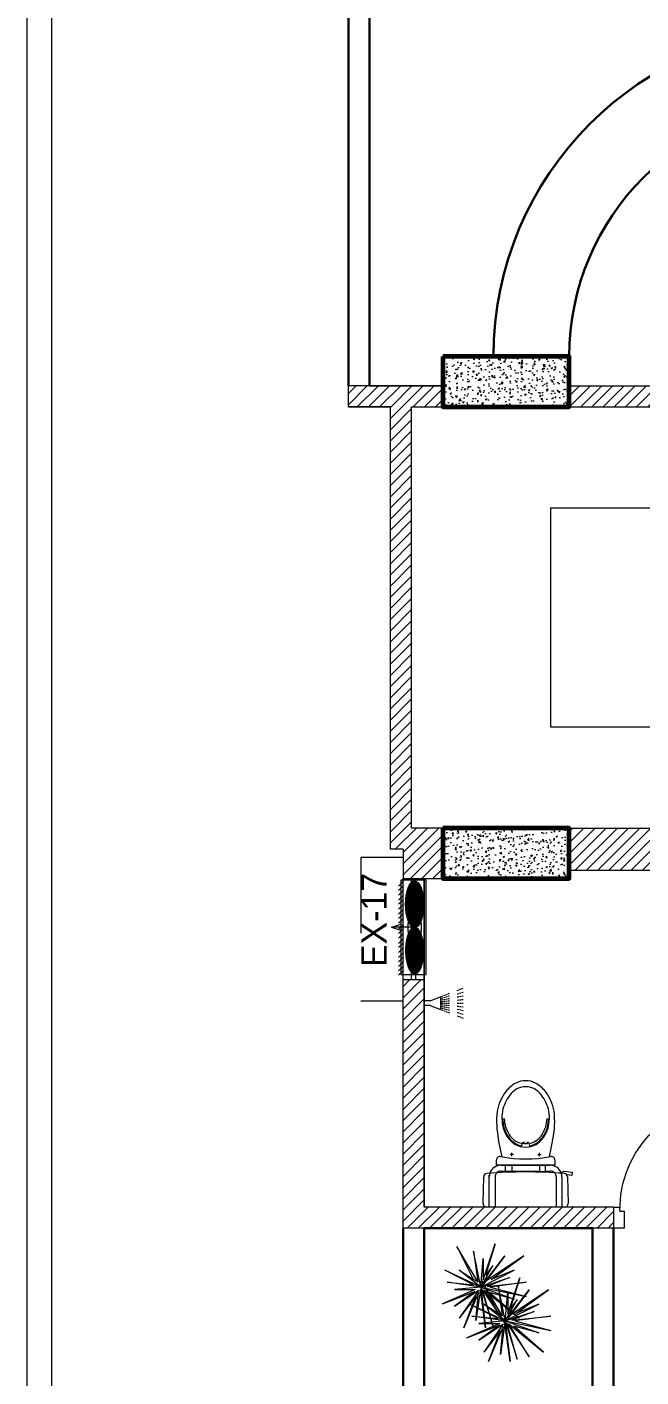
# Model space of a CAD drawing. Header units: inches. Extents: x 109699 to 44449955, y -10987 to 15824140.
# Drawn here: x 203469.2 to 203614.9, y -3886.4 to -3565.8 of the extents above; entities that cross this region are included whole.
import ezdxf

# ---------------------------------------------------------------- set-up
doc = ezdxf.new("R2010")
doc.units = ezdxf.units.IN
doc.header["$LTSCALE"] = 5
doc.header["$MEASUREMENT"] = 0
doc.linetypes.add('ACAD_ISO03W100', pattern=[30, 12, -18])
doc.layers.get('0').update_dxf_attribs({"color": 123})
for name, color, linetype, lineweight in [('@NORMAL', 7, 'Continuous', 5), ('cloumn', 253, 'Continuous', 60), ('dotted', 8, 'ACAD_ISO03W100', 5), ('E-EX-Exhaust-Fan', 190, 'Continuous', 13), ('fixture', 255, 'Continuous', 0), ('H', 252, 'Continuous', 9), ('ha', 252, 'Continuous', 5), ('HATCH2', 253, 'Continuous', 15), ('Plant', 94, 'Continuous', 0), ('WALL-1', 8, 'Continuous', 9), ('win_glass', 150, 'Continuous', 9)]:
    doc.layers.add(name, color=color, linetype=linetype, lineweight=lineweight)
doc.styles.get("Standard").update_dxf_attribs({"font": 'times.ttf'})
pattern_1 = [(44.99999999999996, (184871.8424924264, 2531207.580073954), (-1.325825214724776, 1.325825214724777), [])]

# ---------------------------------------------------------------- blocks, each defined once
blk = doc.blocks.new('zxczxczxcz')
at = {"layer": '@NORMAL'}
for points in [[(177327.5446916085, -15450.10043627545), (175295.1813820154, -15450.10043627545), (175295.1813820154, -14276.83252409846), (177327.5446916085, -14276.83252409846)], [(177319.9075666944, -15442.46331136129), (175302.8185069296, -15442.46331136129), (175302.8185069296, -14284.46964901264), (177319.9075666944, -14284.46964901264)]]:
    blk.add_lwpolyline(points, close=True, dxfattribs=at)
blk = doc.blocks.new('bgtrfv')
at = {"layer": 'fixture'}
for p, q in [((21441.97229669015, -26164.40491112152), (21441.97229669015, -26138.40491112152)), ((21442.86003956014, -26164.40491112152), (21442.86003956014, -26138.40491112152)), ((21440.36849646348, -26163.54399991067), (21441.86849646348, -26163.54399991067)), ((21441.86849646348, -26163.54399991067), (21441.86849646348, -26164.54399991067)), ((21470.37322828309, -26163.54399991058), (21468.86849646354, -26163.54399991058)), ((21468.86849646354, -26164.54399991055), (21468.86849646354, -26163.54399991058)), ((21441.86849646348, -26164.54399991067), (21442.86849646348, -26164.54399991067)), ((21442.86003956014, -26164.40491112152), (21441.97229669015, -26164.40491112152)), ((21442.86849646348, -26164.54399991067), (21442.86849646348, -26168.54399991067)), ((21467.86849646354, -26164.54399991055), (21467.86849646354, -26168.54399991055)), ((21468.86849646354, -26164.54399991055), (21467.86849646354, -26164.54399991055)), ((21442.86849646348, -26168.54399991067), (21440.36849646348, -26168.54399991058)), ((21467.86849646354, -26168.54399991055), (21470.36849646351, -26168.54399991055))]:
    blk.add_line(p, q, dxfattribs=at)
blk.add_arc((21443.20467689397, -26164.04399991055), 25.66868977762097, 358.8838658305763, 92.75188722137418, dxfattribs=at)
blk = doc.blocks.new('TREEN')
at = {"color": 250, "linetype": 'ByBlock'}
for p, q in [((-87.0305480284411, 120.5038357316877), (-360.555127546399, 499.2301766027063)), ((-7.924288517503273, 75.28074091628109), (-55.47001962252291, 526.9651864139677)), ((0, 0), (110.9400392450458, 526.9651864139677)), ((0, 0), (-194.1450686788302, 388.2901373576604)), ((0, 0), (-110.9400392450458, 332.8201177351375)), ((0, 0), (138.6750490563073, 388.2901373576604)), ((34.66876226407687, 42.66924586347922), (360.555127546399, 443.7601569801833)), ((-83.20502943378436, 27.73500981126146), (-499.2301766027063, 166.4100588675688)), ((0, 0), (-360.555127546399, 277.3500981126146)), ((31.20188603766917, 20.80125735844611), (416.0251471689219, 277.3500981126146)), ((0, 0), (-416.0251471689219, -83.20502943378438)), ((0, 0), (-332.8201177351375, 27.73500981126146)), ((0, 0), (-249.6150883013531, 138.6750490563073)), ((0, 0), (-194.1450686788302, -416.0251471689219)), ((0, 0), (-194.1450686788302, -249.6150883013531)), ((0, 0), (-55.47001962252291, -388.2901373576604)), ((0, 0), (443.7601569801833, 138.6750490563073)), ((0, 0), (471.4951667914447, 55.47001962252291)), ((0, 0), (27.73500981126146, -305.085107923876)), ((-60.30752133378945, -35.47501254928791), (-471.4951667914447, -277.3500981126146)), ((26.77863016259727, -3.825518594656753), (388.2901373576604, -55.47001962252291)), ((27.73500981126145, -63.39430814002617), (194.1450686788302, -443.7601569801833)), ((34.33858357584747, -23.77286555250978), (360.555127546399, -249.6150883013531)), ((49.80981353859192, -68.48849361556388), (221.8800784900916, -305.085107923876)), ((62.86602223885925, -25.88600915717734), (471.4951667914447, -194.1450686788302))]:
    blk.add_line(p, q, dxfattribs=at)
at = {"color": 0, "linetype": 'ByBlock'}
for p, q in [((-360.555127546399, 499.2301766027063), (-64.71502289294332, 55.47001962252286)), ((-55.47001962252291, 526.9651864139677), (0, 110.9400392450458)), ((0, 110.9400392450458), (110.9400392450458, 526.9651864139677)), ((-194.1450686788302, 388.2901373576604), (-87.03054802844112, 120.5038357316877)), ((-110.9400392450458, 332.8201177351375), (-7.924288517503273, 75.28074091628109)), ((360.555127546399, 443.7601569801833), (61.34948972935467, 98.26039207949546)), ((138.6750490563073, 388.2901373576604), (61.34948972935467, 98.26039207949546)), ((-499.2301766027063, 166.4100588675688), (-138.6750490563073, 55.47001962252291)), ((-360.555127546399, 277.3500981126146), (-64.71502289294332, 55.47001962252286)), ((416.0251471689219, 277.3500981126146), (34.6687622640768, 42.66924586347914)), ((-332.8201177351375, 27.73500981126146), (-83.20502943378438, 27.73500981126146)), ((-249.6150883013531, 138.6750490563073), (-138.6750490563073, 55.47001962252291)), ((-64.71502289294332, 55.47001962252286), (-27.73500981126146, 27.73500981126146)), ((-64.71502289294331, 55.47001962252286), (-27.73500981126145, 27.73500981126146)), ((471.4951667914447, 55.47001962252291), (26.77863016259725, -3.82551859465675)), ((443.7601569801833, 138.6750490563073), (31.20188603766914, 20.8012573584461)), ((-471.4951667914447, -277.3500981126146), (-93.29048754697035, -88.24775849037736)), ((-416.0251471689219, -83.20502943378438), (-60.30752133378944, -35.4750125492879)), ((-27.73500981126146, -83.20502943378438), (-194.1450686788302, -416.0251471689219)), ((-194.1450686788302, -249.6150883013531), (-93.29048754697034, -88.24775849037735)), ((-93.29048754697034, -88.24775849037735), (-60.30752133378944, -35.4750125492879)), ((-93.29048754697033, -88.24775849037734), (-60.30752133378943, -35.4750125492879)), ((-55.47001962252291, -388.2901373576604), (-27.73500981126146, -83.20502943378438)), ((27.73500981126146, -305.085107923876), (27.73500981126145, -63.39430814002618)), ((221.8800784900916, -305.085107923876), (34.33858357584753, -23.77286555250982)), ((194.1450686788302, -443.7601569801833), (49.80981353859199, -68.48849361556401)), ((388.2901373576604, -55.47001962252291), (62.86602223885929, -25.88600915717735)), ((471.4951667914447, -194.1450686788302), (110.9400392450458, -55.47001962252291)), ((110.9400392450458, -55.47001962252291), (360.555127546399, -249.6150883013531))]:
    blk.add_line(p, q, dxfattribs=at)
blk = doc.blocks.new('bhgy')
at = {"layer": 'fixture'}
for p, q in [((143575.2772015615, 368.1126747355272), (143574.8957682036, 368.2586983371991)), ((143575.2772015615, 368.1126747355272), (143574.9022015615, 368.2562354637309)), ((143575.2772015615, 367.2064695406123), (143574.9022015615, 367.3118651087395)), ((143575.2772015615, 366.3458920605888), (143574.9022015615, 366.4150440963974)), ((143575.2772015615, 365.513992717734), (143574.9022015615, 365.5481090113869)), ((143575.8127015615, 367.9076700157136), (143575.4377015615, 368.0512307438592)), ((143575.8127015615, 367.9076700157136), (143575.4377015615, 368.0512307438592)), ((143575.8127015615, 367.0559646693407), (143575.4377015615, 367.161360237468)), ((143575.8127015615, 366.2471429534605), (143575.4377015615, 366.3162949892401)), ((143575.8127015615, 365.4652746504696), (143575.4377015615, 365.4993909440934)), ((143576.3482015615, 367.7026652958418), (143575.9732015615, 367.8462260240456)), ((143576.3482015615, 367.7026652958418), (143575.9732015615, 367.8462260240456)), ((143576.3482015615, 366.9054597980401), (143575.9732015615, 367.0108553661673)), ((143576.3482015615, 366.1483938463032), (143575.9732015615, 366.2175458821118)), ((143576.3482015615, 365.416556583147), (143575.9732015615, 365.4506728767708)), ((143578.4902015615, 366.8826464164711), (143578.1152015615, 367.0262071446457)), ((143578.4902015615, 366.8826464164711), (143578.1152015615, 367.0262071446457)), ((143578.4902015615, 366.3034403129247), (143578.1152015615, 366.408835881052)), ((143578.4902015615, 365.7533974177902), (143578.1152015615, 365.8225494535989)), ((143579.0257015615, 366.6776416966284), (143578.6507015615, 366.821202424803)), ((143579.0257015615, 366.6776416966284), (143578.6507015615, 366.821202424803)), ((143579.0257015615, 366.1529354416241), (143578.6507015615, 366.2583310097514)), ((143579.0257015615, 365.654648310662), (143578.6507015615, 365.7238003464706)), ((143579.5612015615, 366.4726369767857), (143579.1862015615, 366.6161977049603)), ((143579.5612015615, 366.4726369767857), (143579.1862015615, 366.6161977049603)), ((143579.5612015615, 366.0024305703816), (143579.1862015615, 366.1078261385089)), ((143579.5612015615, 365.5558992035337), (143579.1862015615, 365.6250512393424)), ((143580.0967015615, 366.2676322569139), (143579.7217015615, 366.4111929851176)), ((143580.0967015615, 366.2676322569139), (143579.7217015615, 366.4111929851176)), ((143580.0967015615, 365.851925699081), (143579.7217015615, 365.9573212672083)), ((143580.0967015615, 365.4571500964055), (143579.7217015615, 365.5263021322141)), ((143582.7198980097, 365.2664250417263), (143580.2842015615, 366.2039250417263)), ((143580.2842015615, 366.2039250417263), (143580.2842015615, 363.2039250417263)), ((143582.7119899517, 365.2664250417263), (143580.2842015615, 366.1958518928266)), ((143582.7119899517, 365.2664250417263), (143580.2842015615, 366.1958518928266)), ((143575.2772015615, 364.6958867461478), (143574.9022015615, 364.6955482104211)), ((143575.2772015615, 363.8776450359553), (143574.9022015615, 363.8428459541872)), ((143575.2772015615, 363.0453291913261), (143574.9022015615, 362.9754768262617)), ((143575.8127015615, 364.6963701751781), (143575.4377015615, 364.6960316394513)), ((143575.8127015615, 363.9273381247301), (143575.4377015615, 363.892539042962)), ((143575.8127015615, 363.1450783686421), (143575.4377015615, 363.0752260035777)), ((143575.8127015615, 362.3355738449725), (143575.4377015615, 362.2294473507616)), ((143576.3482015615, 364.6968536041793), (143575.9732015615, 364.6965150684525)), ((143576.3482015615, 363.9770312135049), (143575.9732015615, 363.9422321317077)), ((143576.3482015615, 363.2448275459872), (143575.9732015615, 363.1749751808936)), ((143576.3482015615, 362.4871224787028), (143575.9732015615, 362.3809959844918)), ((143578.4902015615, 365.2216843139729), (143578.1152015615, 365.2558006075967)), ((143578.4902015615, 364.6987873203004), (143578.1152015615, 364.6984487845737)), ((143578.4902015615, 364.1758035685168), (143578.1152015615, 364.1410044867487)), ((143578.4902015615, 363.643824255251), (143578.1152015615, 363.5739718901866)), ((143578.4902015615, 363.0933170135656), (143578.1152015615, 362.9871905193838)), ((143578.4902015615, 362.5134141197602), (143578.1152015615, 362.3690765524632)), ((143579.0257015615, 365.1729662466794), (143578.6507015615, 365.2070825403032)), ((143579.0257015615, 364.6992707493016), (143578.6507015615, 364.6989322135748)), ((143579.0257015615, 364.2254966572916), (143578.6507015615, 364.1906975755235)), ((143579.0257015615, 363.743573432567), (143578.6507015615, 363.6737210675026)), ((143579.0257015615, 363.2448656472668), (143578.6507015615, 363.138739153085)), ((143579.0257015615, 362.7195281658612), (143578.6507015615, 362.5751905985642)), ((143579.5612015615, 365.1242481793859), (143579.1862015615, 365.1583644730097)), ((143579.5612015615, 364.6997541783319), (143579.1862015615, 364.6994156426051)), ((143579.5612015615, 364.2751897460373), (143579.1862015615, 364.2403906642692)), ((143579.5612015615, 363.843322609883), (143579.1862015615, 363.7734702448186)), ((143579.5612015615, 363.3964142809971), (143579.1862015615, 363.2902877868153)), ((143579.5612015615, 362.9256422119913), (143579.1862015615, 362.7813046446943)), ((143580.0967015615, 365.0755301120923), (143579.7217015615, 365.1096464057161)), ((143580.0967015615, 364.7002376073331), (143579.7217015615, 364.6998990716063)), ((143580.0967015615, 364.3248828348121), (143579.7217015615, 364.290083753044)), ((143580.0967015615, 363.943071787199), (143579.7217015615, 363.8732194221345)), ((143580.0967015615, 363.5479629147273), (143579.7217015615, 363.4418364205164)), ((143580.0967015615, 363.1317562580632), (143579.7217015615, 362.9874186907662)), ((143582.7198980097, 364.1414250417263), (143580.2842015615, 363.2039250417263)), ((143582.7119899517, 365.2664250417263), (143584.1813158786, 365.2664250417263)), ((143582.7198980097, 364.1414250417263), (143584.1813158786, 364.1414250417263)), ((143575.2772015615, 362.1840252112713), (143574.9022015615, 362.0778987170604)), ((143575.2772015615, 361.2767298431543), (143574.9022015615, 361.1323922758572)), ((143575.8127015615, 361.4828438892844), (143575.4377015615, 361.3385063219873)), ((143576.3482015615, 361.6889579353854), (143575.9732015615, 361.5446203680883))]:
    blk.add_line(p, q, dxfattribs=at)
blk = doc.blocks.new('nhjkkl')
at = {"layer": 'fixture'}
for p, q in [((143550.2312347457, 413.9730671772784), (143568.8430790594, 413.9730671772793)), ((143550.9065610597, 406.8304476761043), (143550.9065610476, 413.9730520486739)), ((143552.2954045853, 406.8304476553101), (143552.295404572, 413.9730369089164)), ((143566.7790000358, 406.8304174008415), (143566.7790000629, 413.9730217734107)), ((143568.1677981537, 413.9730520292499), (143568.1677527493, 408.0151220831901)), ((143549.5901182657, 406.7664480220853), (143549.4378542114, 413.1605533693012)), ((143569.6365050042, 413.160553386321), (143569.4842561156, 406.7664480432288)), ((143568.1677527493, 408.0151220831901), (143568.1677981597, 406.4336438885)), ((143548.4963421248, 405.7263631810149), (143548.607251598, 406.5122054251713)), ((143550.3819850576, 405.4614186200849), (143548.4963421248, 405.7263631810149)), ((143548.607251598, 406.5122054251713), (143549.7157409937, 406.3564144534005)), ((143551.5813878428, 405.9018777620411), (143550.3819850576, 405.4614186200849)), ((143552.6374877589, 404.0528211924245), (143566.4367957518, 404.0528211854942)), ((143552.6374877788, 402.7586299086117), (143552.6374877589, 404.0528211924245)), ((143554.79288887, 405.4416192904139), (143553.6842026946, 405.441619307019)), ((143565.3901262723, 404.052821200891), (143553.6842329504, 404.0527757819953)), ((143556.26127781, 405.5678778112876), (143554.7929191489, 405.5678777931987)), ((143554.7929191489, 405.5678777931987), (143554.7929191657, 404.0528211996536)), ((143554.7929191657, 404.0528211996536), (143556.261277828, 404.0528211778994)), ((143562.8130511395, 405.4416192901674), (143556.2612324133, 405.4415738736677)), ((143556.261277828, 404.0528211778994), (143556.26127781, 405.5678778112876)), ((143562.8130813948, 404.0528211994076), (143562.8130814172, 405.5678777923752)), ((143562.8130814172, 405.5678777923752), (143564.2813946441, 405.5678778099075)), ((143564.2813946615, 404.0528211776734), (143562.8130813948, 404.0528211994076)), ((143565.3901262533, 405.4416192910601), (143564.2813644056, 405.4416193076988)), ((143564.2813946441, 405.5678778099075), (143564.2813946615, 404.0528211776734)), ((143566.4367957518, 404.0528211854942), (143566.4367957728, 402.7586601782943)), ((143568.1677981597, 406.4336438885), (143568.1677981659, 406.8304930909451)), ((143553.1271576377, 398.0362349681834), (143553.9518113588, 402.0500473916766)), ((143556.6404317734, 401.4735209071393), (143555.8468090396, 401.4735208790955)), ((143556.2436128532, 401.8703246815119), (143556.2436128408, 401.076701986922)), ((143562.4338063848, 401.4735208998579), (143563.2274290794, 401.4735208880586)), ((143562.8306252776, 401.870324702267), (143562.8306253056, 401.0767019672573)), ((143565.1223207889, 402.0500776611082), (143565.9471258924, 398.0362349753721)), ((143559.3387398673, 398.4577576346321), (143558.9106931205, 398.6640308240756)), ((143560.1635449936, 398.6640308047001), (143559.7355133987, 398.4577576290383))]:
    blk.add_line(p, q, dxfattribs=at)
for centre, radius, start, end in [((143550.2312440123, 413.179452317064), 0.7936148602690781, 90.00066901502818, 181.3645564982883), ((143568.8430925063, 413.179430154478), 0.7936370229151675, 358.63708330143, 90.00097078565905), ((143550.3835517447, 406.7852967886536), 0.7936573326114393, 181.3608597506466, 265.4936567333053), ((143559.3313820936, 520.4146619905953), 114.7747799088793, 265.4974651529274, 270.1027383364831), ((143553.6835439005, 406.8302100781168), 2.776982850894335, 179.9950977868233, 198.7247616892986), ((143553.6641671368, 406.8219761162256), 2.755988833818937, 198.6919603846717, 203.1962037287053), ((143553.6842451597, 406.830626965949), 2.777851183980603, 203.1970942653883, 269.9997481717924), ((143553.6840397306, 406.830291598628), 1.388635154058973, 179.9935610234081, 226.0579730208608), ((143553.6842363313, 406.8306462703642), 1.389026963752532, 226.0622858634653, 269.9986125244432), ((143559.7429846886, 520.4144736201536), 114.7745915251009, 269.8972652920607, 274.5025384751385), ((143565.3900826332, 406.8305070130612), 2.777685812513137, 270.0009001508976, 341.2746753299377), ((143565.3900696894, 406.8304403121767), 1.388821022269026, 270.0023335401336, 318.9044295561592), ((143565.3903243654, 406.8303071959601), 1.388675674785373, 313.9401349780949, 0.004546975725653977), ((143565.3906436726, 406.8305070680519), 2.777154493287228, 341.2709583579591, 359.9997116367785), ((143568.6908150557, 406.7853051890736), 0.7936651105025501, 274.5057515234096, 358.6385485059807), ((143553.4310986414, 402.7586261222484), 0.7936108626023987, 179.9997266385257, 281.154795170795), ((143559.5371957675, 371.7938538244518), 30.76746556976699, 78.84496378673161, 101.1553274581742), ((143565.6431621761, 402.758675070728), 0.7936335968594284, 258.8438563195717, 359.9989248519769), ((143572.2223725796, 393.6842009728691), 19.58487767572048, 167.1608948101009, 187.3028875654185), ((143560.6030199971, 393.4904633605145), 6.619506932955108, 122.1868749793399, 164.6422486899968), ((143559.691574243, 394.4271028772321), 5.141188323198548, 104.2497094621876, 150.61330759848), ((143559.4569603147, 394.4903639536053), 4.443393787718942, 101.8529499143643, 150.0038868718224), ((143559.5371492295, 394.6434052969737), 5.084142630955329, 90.00008428513468, 118.9405262423073), ((143558.3670353377, 399.1001076362847), 0.3155730422259372, 304.1716716939285, 79.21640439466078), ((143558.9034807952, 398.7448373456175), 0.08112774840026897, 120.2938259573558, 275.1003766384382), ((143559.5371535633, 395.9875161606467), 2.906734715241127, 90.00023231647822, 103.4195897572691), ((143559.5371191747, 394.6434638445119), 5.0840840834616, 61.05930362467164, 89.999745580456), ((143559.5371073564, 395.9877092781937), 2.906541597874001, 76.57996402864104, 89.99932147006473), ((143560.1707573169, 398.7448373461996), 0.08112776809779704, 264.8996260535975, 59.706176732827), ((143560.7072330775, 399.1001138847403), 0.3155697011984737, 100.7865058950931, 235.831238595057), ((143559.6173005208, 394.4904147853488), 4.443348715976101, 29.99569182148486, 78.14662877954265), ((143559.3826715294, 394.427120612819), 5.141172952833982, 29.38656240975397, 75.7501605465209), ((143558.4712257037, 393.4904828698247), 6.619494466593977, 15.35760583437553, 57.81297954471867), ((143546.851903473, 393.6842435729975), 19.58487550162758, 352.6969860827403, 12.83897883790706), ((143563.4260475728, 392.801147338552), 9.524650229934462, 165.1413266773221, 192.8659346269845), ((143561.8666311087, 392.9471293959111), 7.765781522712604, 148.9734116776313, 180.0370825543271), ((143561.9397062611, 392.7187179168407), 7.485059714963107, 147.7595450529205, 178.2898013246998), ((143557.1345394465, 392.7186902103006), 7.485068091722362, 1.71040899528419, 32.24066526655368), ((143557.2076145146, 392.9471021420416), 7.765789141801811, 359.9631185417419, 31.02678941811098), ((143555.6481905647, 392.8011472918486), 9.524650235689958, 347.1340656589409, 14.85867360866212), ((143563.0484980828, 392.9327481596404), 10.39841761455111, 189.6220183945854, 217.9117471889267), ((143556.0257778566, 392.9327181524561), 10.39840516526215, 322.0884090897869, 350.378137884462), ((143563.9317907136, 393.5092300994431), 10.19175081845734, 196.1153299050868, 219.5232582581568), ((143555.1424550462, 393.5091935918356), 10.19173337833671, 320.4769270377624, 343.8848553902324), ((143561.7342255453, 392.2455549454055), 8.94320625309545, 219.6122136137997, 239.3816435217801), ((143559.5040281406, 389.9617490593175), 4.519470302409078, 220.5550458037677, 270.4192277752593), ((143559.5701948642, 389.961814163333), 4.519535626071895, 269.580394858351, 319.4445768290443), ((143557.3400579794, 392.2455549029521), 8.94320622922971, 300.6183568637677, 320.3877867722666), ((143559.4418071491, 388.7049738406661), 4.731726761745959, 241.4348748081609, 271.1544712317944), ((143559.6324764107, 388.7049738002104), 4.731726720728004, 268.8455291001113, 298.565125525756)]:
    blk.add_arc(centre, radius, start, end, dxfattribs=at)
blk = doc.blocks.new('A$C1C755710')
at = {"linetype": 'ByBlock', "ltscale": 0.5}
h = blk.add_hatch(dxfattribs=at)
h.set_pattern_fill('ANSI31', color=256)
h.set_pattern_definition([(45, (0, 0), (-0.08838834764831843, 0.08838834764831845), [])])
edge = h.paths.add_edge_path()
edge.add_ellipse((199.1649073579174, 94.51384083836456), major_axis=(191.0280833619181, 3.971377967073551e-11), ratio=0.3951307893636453, start_angle=-2.146606530950382e-05, end_angle=6.29936271653392)
edge.add_ellipse((199.1649073579174, 94.51384083836456), major_axis=(191.0280833619181, 3.971377967073551e-11), ratio=0.3951307893636453, start_angle=6.29936271653392, end_angle=41.72868663856591)
edge.add_ellipse((199.1649073579174, 94.51384083836456), major_axis=(191.0280833619181, 3.971377967073551e-11), ratio=0.3951307893636453, start_angle=41.72868663856591, end_angle=359.9999785339347)
edge = h.paths.add_edge_path()
edge.add_ellipse((581.2210740817536, 94.51384083836456), major_axis=(-191.0280833619181, 3.971377967073551e-11), ratio=0.3951307893636453, start_angle=2.146606529957221e-05, end_angle=318.2713133614341)
edge.add_ellipse((581.2210740817536, 94.51384083836456), major_axis=(-191.0280833619181, 3.971377967073551e-11), ratio=0.3951307893636453, start_angle=318.2713133614341, end_angle=360.0000214660653)
at = {"ltscale": 2}
for p, q in [((9.237156729897833, 188.2013995007728), (49.73115919703559, 228.6954019679106)), ((44.42906965014117, 188.2013995007728), (84.92307211727893, 228.6954019679106)), ((83.87120178474288, 188.2013995007728), (124.3652042518806, 228.6954019679106)), ((124.5506794197281, 188.2013995007728), (165.0446818868659, 228.6954019679106)), ((159.7425923399715, 188.2013995007728), (200.2365948071092, 228.6954019679106)), ((199.1847244745732, 188.2013995007728), (239.6787269417109, 228.6954019679106)), ((241.5598876592558, 188.2013995007728), (282.0538901263935, 228.6954019679106)), ((276.7518005794991, 188.2013995007728), (317.2458030466369, 228.6954019679106)), ((316.1939327141008, 188.2013995007728), (356.6879351812386, 228.6954019679106)), ((389.0395967610093, 285.5447172545246), (364.2144678700133, 207.9370213896327)), ((365.3524135401385, 188.2013995007728), (405.8464160072763, 228.6954019679106)), ((389.0395967610093, 102.7958703805634), (389.0395967610093, 285.5447172545246)), ((389.0395967610093, 285.5447172545246), (413.8647256520053, 207.9370213896327)), ((400.5443264603819, 188.2013995007728), (441.0383289275196, 228.6954019679106)), ((439.9864585949836, 188.2013995007728), (480.4804610621213, 228.6954019679106)), ((481.5137070744968, 188.2013995007728), (522.0077095416345, 228.6954019679106)), ((516.7056199947401, 188.2013995007728), (557.1996224618779, 228.6954019679106)), ((556.1477521293418, 188.2013995007728), (596.6417545964796, 228.6954019679106)), ((597.6751444695255, 188.2013995007728), (638.1691469366633, 228.6954019679106)), ((632.8670573897689, 188.2013995007728), (673.3610598569066, 228.6954019679106)), ((672.3091895243706, 188.2013995007728), (712.8031919915084, 228.6954019679106)), ((708.7490936335089, 188.2013995007728), (749.2430961006467, 228.6954019679106)), ((743.9410065537522, 188.2013995007728), (784.43500902089, 228.6954019679106))]:
    blk.add_line(p, q, dxfattribs=at)
blk.add_lwpolyline([(-2.91038304567337e-11, 207.9370213896327), (777.604823705391, 207.9370213896327), (777.604823705391, -2.91038304567337e-11), (-2.91038304567337e-11, -2.91038304567337e-11)], close=True, dxfattribs=at)
for centre, start, end in [((390.1929907198355, -134.2364891821926), 80.14559333652657, 99.85440666347343), ((390.1929907198355, 323.2641150363197), 260.1455933365266, 279.8544066634735)]:
    blk.add_arc(centre, 283.1687490877094, start, end, dxfattribs=at)
at = {"extrusion": (0, 0, -1)}
blk.add_ellipse((199.1649073579174, 94.51384083836456), major_axis=(191.0280833619181, 3.971377967073551e-11), ratio=0.3951307893636453, dxfattribs=at)
blk.add_ellipse((581.2210740817536, 94.51384083836456), major_axis=(-191.0280833619181, 3.971377967073551e-11), ratio=0.3951307893636453)

msp = doc.modelspace()

# ---------------------------------------------------------------- hatches: boundary and pattern name
at = {"layer": 'ha'}
h = msp.add_hatch(dxfattribs=at)
h.set_pattern_fill('AR-CONC', color=256, scale=0.5, angle=-2.544443745170813e-14)
h.set_pattern_definition([(49.99999999999999, (3370.856655991898, -39157.65105477828), (3.586300913003767, -0.3137606749129773), [0.375, -4.125]), (355, (3370.856655991898, -39157.65105477828), (-0.6937566680649982, 3.760960668500059), [0.3, -3.3]), (100.4514444599999, (3371.155514396873, -39157.67720149827), (2.892544233635561, 3.447199954843146), [0.3187009599999993, -3.505710559999994]), (46.18419999999995, (3370.856655991898, -39156.65105477828), (5.336206653357862, -0.8275964039653854), [0.5625, -6.1875]), (96.63563548999993, (3371.301339716912, -39156.72002131332), (4.673309728371144, 4.87059300387275), [0.47805171, -5.258568799999998]), (351.1841639899999, (3370.856655991898, -39156.65105477828), (4.673309725273868, 4.870593001349948), [0.449999999999999, -4.950000004999984]), (20.99999999999995, (3371.356655991898, -39156.90105477828), (2.984535260592307, -2.013094453326695), [0.3749999999999999, -4.124999999999999]), (326, (3371.356655991898, -39156.90105477828), (1.21657665960791, 3.625750225234264), [0.2999999999999999, -3.299999999999999]), (71.45144473999991, (3371.605367261887, -39157.06881264827), (4.201111883649856, 1.612655764031767), [0.31870095, -3.505710559999999]), (37.49999999999997, (3370.856655991898, -39157.65105477828), (0.06079927658645416, 1.664469269156557), [0, -3.26, 0, -3.35, 0, -3.3125]), (7.499999999999937, (3370.856655991898, -39157.65105477828), (1.315347687210744, 1.972058559411801), [0, -1.909999999999998, 0, -3.184999999999997, 0, -1.262499999999998]), (327.4999999999999, (3369.741655991907, -39157.65105477828), (2.669112180862045, -0.1127743586719001), [0, -1.25, 0, -3.9, 0, -5.175]), (317.4999999999999, (3369.241655991907, -39157.65105477828), (2.915930846711931, 0.5005249116615872), [0, -1.625, 0, -2.59, 0, -3.675])])
h.paths.add_polyline_path([(203597.8764740756, -3644.057474334842), (203567.8764740756, -3644.057474334842), (203567.8764740756, -3656.057474334842), (203597.8764740756, -3656.057474334842)])
h = msp.add_hatch(dxfattribs=at)
h.set_pattern_fill('AR-CONC', color=256, scale=0.5, angle=-2.544443745170813e-14)
h.set_pattern_definition([(49.99999999999999, (190973.4651913097, 2529591.290898616), (3.586300913003767, -0.3137606749129773), [0.375, -4.125]), (355, (190973.4651913097, 2529591.290898616), (-0.6937566680649982, 3.760960668500059), [0.3, -3.3]), (100.4514444599999, (190973.7640497146, 2529591.264751896), (2.892544233635561, 3.447199954843146), [0.3187009599999986, -3.505710559999989]), (46.18419999999995, (190973.4651913097, 2529592.290898616), (5.336206653357862, -0.8275964039653854), [0.5625, -6.1875]), (96.63563548999993, (190973.9098750346, 2529592.221932081), (4.673309728371144, 4.87059300387275), [0.47805171, -5.258568799999998]), (351.1841639899999, (190973.4651913097, 2529592.290898616), (4.673309725273868, 4.870593001349948), [0.449999999999999, -4.950000004999984]), (20.99999999999995, (190973.9651913097, 2529592.040898616), (2.984535260592307, -2.013094453326695), [0.3749999999999999, -4.124999999999999]), (326, (190973.9651913097, 2529592.040898616), (1.21657665960791, 3.625750225234264), [0.2999999999999999, -3.299999999999999]), (71.45144473999991, (190974.2139025796, 2529591.873140746), (4.201111883649856, 1.612655764031767), [0.31870095, -3.505710559999999]), (37.49999999999997, (190973.4651913097, 2529591.290898616), (0.06079927658645416, 1.664469269156557), [0, -3.26, 0, -3.35, 0, -3.3125]), (7.499999999999937, (190973.4651913097, 2529591.290898616), (1.315347687210744, 1.972058559411801), [0, -1.909999999999998, 0, -3.184999999999997, 0, -1.262499999999998]), (327.4999999999999, (190972.3501913097, 2529591.290898616), (2.669112180862045, -0.1127743586719001), [0, -1.25, 0, -3.9, 0, -5.175]), (317.4999999999999, (190971.8501913097, 2529591.290898616), (2.915930846711931, 0.5005249116615872), [0, -1.625, 0, -2.59, 0, -3.675])])
h.paths.add_polyline_path([(203597.8764709075, -3756.057478952893), (203567.8764709075, -3756.057478952893), (203567.8764709075, -3768.057478952893), (203597.8764709075, -3768.057478952893)])
at = {"layer": 'HATCH2'}
h = msp.add_hatch(dxfattribs=at)
h.set_pattern_fill('ANSI31', color=256, scale=15, angle=-2.544443745170813e-14)
h.set_pattern_definition(pattern_1)
h.paths.add_polyline_path([(203560.4194716338, -3656.057764225845), (203567.8764740756, -3656.057764225845), (203567.8764740756, -3651.057764225845), (203545.4404920329, -3651.057764225845), (203545.4404920332, -3656.057764225845), (203555.4194716338, -3656.057764225845), (203555.4194716338, -3761.057764225845), (203558.4194716338, -3761.057764225845), (203558.4191592852, -3768.057764225845), (203567.8764740756, -3768.057764225845), (203567.8764740756, -3756.057764225845), (203560.4194716338, -3756.057764225845)])
h = msp.add_hatch(dxfattribs=at)
h.set_pattern_fill('ANSI31', color=256, scale=15, angle=-2.544443745170813e-14)
h.set_pattern_definition(pattern_1)
h.paths.add_polyline_path([(203710.4194716337, -3656.057478952893), (203710.4194716337, -3651.057478952893), (203597.8764740756, -3651.057478952893), (203597.8764740756, -3656.057478952893)])
h = msp.add_hatch(dxfattribs=at)
h.set_pattern_fill('ANSI31', color=256, scale=15, angle=-2.544443745170813e-14)
h.set_pattern_definition(pattern_1)
h.paths.add_polyline_path([(203686.419485657, -3756.05751404699), (203597.8764709075, -3756.057478952893), (203597.8764741154, -3766.057491958813), (203638.4194748416, -3766.057478952893), (203638.4194748415, -3811.057537508868), (203648.4194748414, -3811.057478949633), (203648.4194748416, -3766.057592432686), (203686.419485657, -3766.057478952893)])
h = msp.add_hatch(dxfattribs=at)
h.set_pattern_fill('ANSI31', color=256, scale=15, angle=-2.544443745170813e-14)
h.set_pattern_definition(pattern_1)
h.paths.add_polyline_path([(203608.4194716336, -3846.057478950099), (203563.4242034534, -3846.057478950099), (203563.4220264275, -3792.057478952893), (203558.4242034533, -3792.057478952893), (203558.4242034533, -3851.057478949633), (203608.4194716336, -3851.057478949633)])

# ---------------------------------------------------------------- linework, layer by layer
at = {"layer": '@NORMAL'}
for p, q in [((203593.4194716337, -3680.057529043146, 0.2174254695897453), (203593.4194716337, -3732.057536914219, 0.2174254695897453)), ((203593.4194716337, -3680.05752904268, 0.2174254695897844), (203593.4194716337, -3732.057536914219, 0.2174254695897844)), ((203593.4194716337, -3680.05752904268, 0.1899304200849237), (203736.4194716337, -3680.05752904268, 0.05993042008492111)), ((203593.4194716337, -3732.057536914219, 0.1326432872415069), (203736.4194716337, -3732.057502805461, 0.1326433051402454))]:
    msp.add_line(p, q, dxfattribs=at)
at = {"layer": 'cloumn'}
for points, elevation in [([(203567.8764740756, -3644.057474334842), (203567.8764740756, -3656.057474334842), (203597.8764740756, -3656.057474334842), (203597.8764740756, -3644.057474334842)], 0.09013834212845995), ([(203567.8764709075, -3756.057478952893), (203567.8764709075, -3768.057478952893), (203597.8764709075, -3768.057478952893), (203597.8764709075, -3756.057478952893)], 0.1852778244047073)]:
    msp.add_lwpolyline(points, close=True, dxfattribs=dict(at, elevation=elevation))
at = {"layer": 'dotted', "ltscale": 0.3, "elevation": -0.007244414494028462}
msp.add_lwpolyline([(203558.4191592852, -3763.057478952893), (203548.4191592852, -3763.057478952893), (203548.4191592852, -3797.057478952893), (203558.4194716337, -3797.057478952893)], dxfattribs=at)
at = {"layer": 'H'}
msp.add_line((203603.4194716336, -3965.385828163215, -0.01779263256828401), (203603.4194716336, -3851.057478949633, 0.0764601243059495), dxfattribs=at)
at = {"layer": 'ha'}
for p, q in [((203558.4194716337, -3792.057478952893, -0.1072378954951532), (203558.4194716337, -3768.057478952893, -0.1072378954951532)), ((203563.4194716336, -3768.057478952893, 0.1764601243059509), (203563.4194716336, -3792.057478952893, 0.1764601243059509))]:
    msp.add_line(p, q, dxfattribs=at)
at = {"layer": 'ha', "color": 7}
msp.add_line((203563.4194716337, -3792.057478952893, -0.1072378954951532), (203563.4194716336, -3768.057478952893, -0.1072378954951532), dxfattribs=at)
at = {"layer": 'WALL-1', "lineweight": 30}
for p, q in [((203545.4404920331, -3651.057478952893, -0.1072378954951532), (203545.4404920331, -3509.057478952893, -0.1072378954951532)), ((203550.4404920331, -3651.057478952893, -0.1072378954951532), (203550.4404920331, -3509.057478952893, -0.1072378954951532)), ((203558.4194716338, -3895.057478952893, -0.1072378954951532), (203558.4194716338, -3851.057478949633, -0.1072378954951532)), ((203563.4194716338, -3890.057478952893, -0.1072378954951532), (203563.419404132, -3851.057478949633, -0.08886660292106541)), ((203608.4194716336, -3977.357219143045, -0.02353987569405191), (203608.4194716336, -3851.057478949633, 0.0764601243059495))]:
    msp.add_line(p, q, dxfattribs=at)
at = {"layer": 'WALL-1'}
for p, q in [((203567.8764740756, -3651.057478952893, 0.02000160050169775), (203545.4404920331, -3651.057478952893, -0.1072378954951532)), ((203545.4404920329, -3656.057478952893, 0.190138342128467), (203545.4404920329, -3651.057478952893, -0.007237895495528335)), ((203550.4404920331, -3651.057478952893, -0.2713672778181433), (203567.8764740756, -3651.057478952893, 0.190138342128467)), ((203597.8764740756, -3651.057478952893, 0.1901383421284706), (203710.4194716337, -3651.057478952893, 0.1901383421284679)), ((203555.4194716337, -3656.057478952893, -0.1072378954951532), (203545.4404920331, -3656.057478952893, -0.1072378954951532)), ((203545.4404920329, -3656.057478952893, 0.190138342128467), (203555.4194716337, -3656.057478952893, 0.190138342128467)), ((203555.4194716337, -3761.057345089243, -0.1072378954951532), (203555.4194716337, -3656.057478952893, -0.1072378954951532)), ((203560.4194716337, -3756.057568190359, -0.1072378954951532), (203560.4194716338, -3656.057478952893, -0.1072378954951532)), ((203560.4194716337, -3656.057478952893, 0.190138342128467), (203744.4194716337, -3656.057478952893, 0.190138342128467)), ((203567.8764740756, -3756.057478952893, 0.1901383421285914), (203560.4194716338, -3756.057478952893, 0.1901383421285914)), ((203585.8764740756, -3756.057478952893, 0.1901383421285914), (203686.4194716336, -3756.05744026389, 0.1452373317275999)), ((203558.4194716337, -3761.057478952893, -0.1072378954951532), (203555.4194716337, -3761.057345089243, -0.1072378954951532)), ((203558.4194716337, -3761.057478952893, -0.007237895495151747), (203558.4191592852, -3768.057478952893, -0.007244414494028462)), ((203597.8764709075, -3766.057478952893, 0.1956620523943577), (203638.4194716337, -3766.057478952893, 0.1956620523943577)), ((203558.4194716338, -3768.057478952893, -0.007237895495528335), (203567.8764740756, -3768.057478952893, 0.1901383421285914)), ((203558.4194716337, -3851.057478949633, -0.1072378954951532), (203558.4194716337, -3792.057478952893, -0.1072378954951532)), ((203558.4194716338, -3792.057478952893, -0.007237895495528335), (203563.4194716336, -3792.057478952893, 0.09711664963398192)), ((203563.4194716337, -3846.057478949633, -0.1072378954951532), (203563.4194716338, -3792.057478952893, -0.1072378954951532)), ((203563.4194716336, -3792.057478952893, 0.1764601243059509), (203563.4194716336, -3846.057478949633, 0.1764601243059509)), ((203608.4147398141, -3846.057478949633, 0.1764601243059509), (203563.4194716336, -3846.057478949633, 0.1764601243059509)), ((203608.4147398141, -3846.057478949633, 0.1764601243059509), (203608.4147398141, -3851.057478949633, 0.1764601243059509)), ((203608.4147398141, -3851.057478949633, 0.1764601243059509), (203558.4194716337, -3851.057478949633, -0.007237895495528335))]:
    msp.add_line(p, q, dxfattribs=at)
at = {"layer": 'WALL-1', "lineweight": 30, "elevation": 0.01113339707877614}
msp.add_lwpolyline([(203563.419404132, -3851.057478949633), (203603.4194716336, -3851.057532805224), (203603.4194716336, -3965.385828163215), (203572.8764740756, -3965.385828163215), (203572.8764740756, -3890.057478952893), (203563.4194716337, -3890.057439561208), (203563.419404132, -3851.057478949633)], dxfattribs=at)
at = {"layer": 'WALL-1', "lineweight": 30}
for radius in [78, 60]:
    msp.add_arc((203657.8764740756, -3644.057935285151, 0.1901383421284599), radius, 0, 180, dxfattribs=at)
at = {"layer": 'win_glass'}
for p, q in [((203560.4194716337, -3792.057478952893, -0.1072378954951532), (203560.4194716337, -3768.057478952893, -0.1072378954951532)), ((203561.4194716336, -3768.057478952893, 0.1764601243059509), (203561.4194716336, -3792.057478952893, 0.1764601243059509))]:
    msp.add_line(p, q, dxfattribs=at)

# ---------------------------------------------------------------- block references
at = {"layer": '@NORMAL', "xscale": -1}
for name, p in [('bhgy', (347147.6007875123, -4162.323903994928, -0.007237895495151747)), ('bgtrfv', (225078.7879680972, 22317.48652096069, 0.1764601243059509))]:
    msp.add_blockref(name, p, dxfattribs=at)
at = {"layer": '@NORMAL', "rotation": 180}
msp.add_blockref('nhjkkl', (347147.0612666928, -3432.084411772261, 0.1764601243059509), dxfattribs=at)
at = {"layer": 'E-EX-Exhaust-Fan', "xscale": -0.02880000000732252, "yscale": 0.02880000000732252, "zscale": 0.02880000000732252, "rotation": 90}
msp.add_blockref('A$C1C755710', (203563.9132494923, -3768.408266954785, 0.3363313430883323), dxfattribs=at)
at = {"layer": 'Plant', "xscale": 0.02049739999347366, "yscale": 0.02049739999347366, "zscale": 0.02049739999347366, "rotation": 270}
for p in [(203576.8664301744, -3865.062373743598, -0.007237895495578073), (203582.6969575884, -3873.102618145962, -0.01447579099115615)]:
    msp.add_blockref('TREEN', p, dxfattribs=at)
at = {"layer": 'WALL-1', "linetype": 'Continuous', "xscale": 0.7745455872000001, "yscale": 0.7745455872000001, "zscale": 0.7745455872000001, "rotation": 270}
msp.add_blockref('zxczxczxcz', (215435.9704813478, 132789.8010399783), dxfattribs=at)

# ---------------------------------------------------------------- texts
at = {"layer": 'E-EX-Exhaust-Fan', "insert": (203554.5292753222, -3789.041076601591, 0.4363313430883323), "char_height": 6, "width": 24.08470202641911, "attachment_point": 7, "rotation": 90}
msp.add_mtext('{\\fCentury Gothic|b0|i0|c0|p34;EX-17}', dxfattribs=at)

doc.saveas('drawing.dxf')
